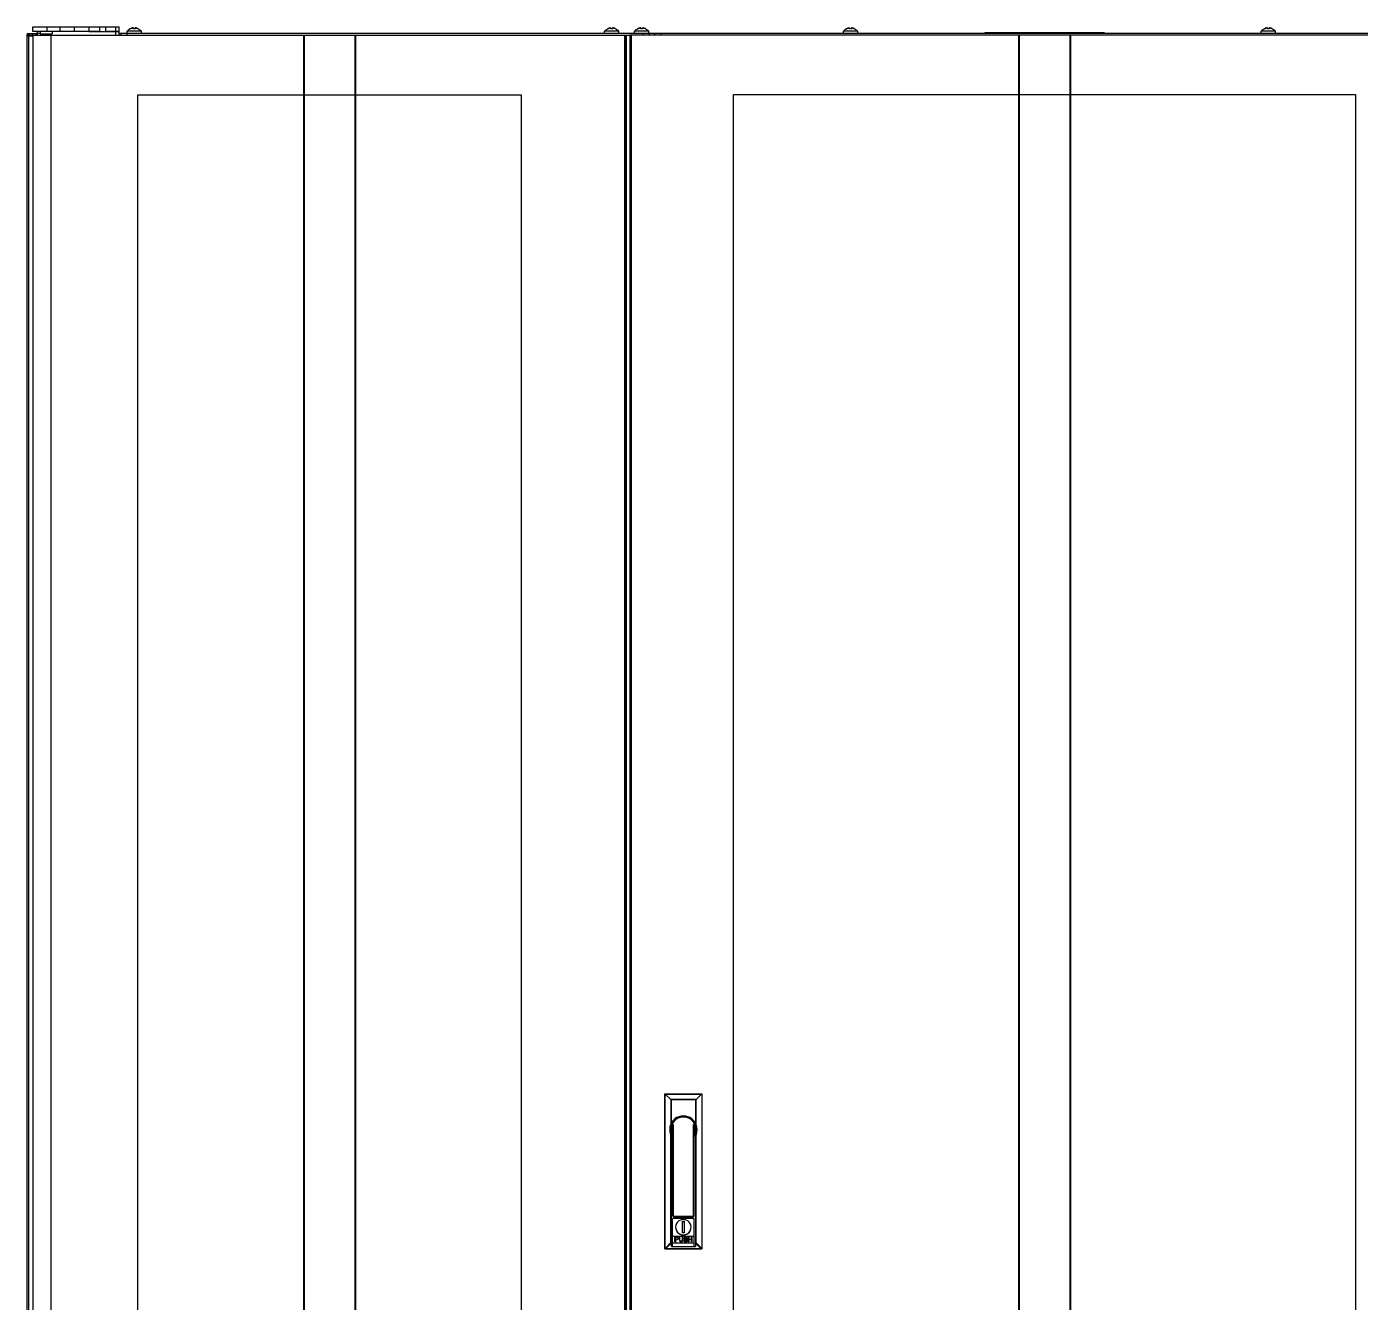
# Model space of a CAD drawing. Header units: millimetres. Extents: x 0 to 191, y -18 to 196.
# Drawn here: x 0 to 111.7, y 89.2 to 196 of the extents above; entities that cross this region are included whole.
import ezdxf

# ---------------------------------------------------------------- set-up
doc = ezdxf.new("R2010")
doc.units = ezdxf.units.MM
for name, color, linetype in [('2401-00460-M6-12PSTTHC_0', 7, 'Continuous'), ('4204-00441-MS731-1_0', 7, 'Continuous'), ('4212-06592_0', 7, 'Continuous'), ('4212-06607_0', 7, 'Continuous'), ('4212-06613_1_0', 7, 'Continuous'), ('4212-06613_2_0', 7, 'Continuous'), ('4212-06613_3_0', 7, 'Continuous'), ('4212-12609_0', 7, 'Continuous'), ('4212-12614_0', 7, 'Continuous'), ('4212-12651_0', 7, 'Continuous'), ('4212-12660_1_0', 7, 'Continuous'), ('4212-14559_1_0', 7, 'Continuous'), ('4403-04670_0', 7, 'Continuous')]:
    doc.layers.add(name, color=color, linetype=linetype)

msp = doc.modelspace()

# ---------------------------------------------------------------- linework, layer by layer
at = {"layer": '2401-00460-M6-12PSTTHC_0', "color": 7, "linetype": 'Continuous'}
for p, q in [((0.91, 195.45), (0.91, 195.6)), ((8.41, 195.45), (8.41, 195.61)), ((9.61, 195.61), (8.41, 195.61)), ((8.685, 195.822), (8.685, 195.826)), ((8.685, 195.822), (8.687, 195.823)), ((8.847, 195.888), (8.828, 195.882)), ((8.862, 195.892), (8.845, 195.887)), ((8.876, 195.895), (8.861, 195.891)), ((8.891, 195.898), (8.875, 195.895)), ((8.905, 195.9), (8.89, 195.897)), ((8.905, 195.9), (8.92, 195.902)), ((8.935, 195.904), (8.92, 195.902)), ((8.935, 195.822), (8.935, 195.904)), ((9.085, 195.904), (9.085, 195.822)), ((9.1, 195.902), (9.085, 195.904)), ((9.115, 195.9), (9.1, 195.902)), ((9.13, 195.897), (9.115, 195.9)), ((9.145, 195.895), (9.129, 195.898)), ((9.159, 195.891), (9.144, 195.895)), ((9.175, 195.887), (9.158, 195.892)), ((9.333, 195.823), (9.335, 195.822)), ((9.335, 195.826), (9.335, 195.822)), ((9.61, 195.45), (9.61, 195.61)), ((48.41, 195.45), (48.41, 195.61)), ((49.61, 195.61), (48.41, 195.61)), ((48.685, 195.822), (48.685, 195.826)), ((48.685, 195.822), (48.687, 195.823)), ((48.847, 195.888), (48.828, 195.882)), ((48.862, 195.892), (48.845, 195.887)), ((48.876, 195.895), (48.861, 195.891)), ((48.891, 195.898), (48.875, 195.895)), ((48.905, 195.9), (48.89, 195.897)), ((48.905, 195.9), (48.92, 195.902)), ((48.935, 195.904), (48.92, 195.902)), ((48.935, 195.822), (48.935, 195.904)), ((49.085, 195.904), (49.085, 195.822)), ((49.1, 195.902), (49.085, 195.904)), ((49.115, 195.9), (49.1, 195.902)), ((49.13, 195.897), (49.115, 195.9)), ((49.145, 195.895), (49.129, 195.898)), ((49.159, 195.891), (49.144, 195.895)), ((49.175, 195.887), (49.158, 195.892)), ((49.333, 195.823), (49.335, 195.822)), ((49.335, 195.826), (49.335, 195.822)), ((49.61, 195.45), (49.61, 195.61)), ((50.91, 195.45), (50.91, 195.61)), ((52.11, 195.61), (50.91, 195.61)), ((51.185, 195.822), (51.185, 195.826)), ((51.185, 195.822), (51.187, 195.823)), ((51.347, 195.888), (51.328, 195.882)), ((51.362, 195.892), (51.345, 195.887)), ((51.376, 195.895), (51.361, 195.891)), ((51.391, 195.898), (51.375, 195.895)), ((51.405, 195.9), (51.39, 195.897)), ((51.405, 195.9), (51.42, 195.902)), ((51.435, 195.904), (51.42, 195.902)), ((51.435, 195.822), (51.435, 195.904)), ((51.585, 195.904), (51.585, 195.822)), ((51.6, 195.902), (51.585, 195.904)), ((51.615, 195.9), (51.6, 195.902)), ((51.63, 195.897), (51.615, 195.9)), ((51.645, 195.895), (51.629, 195.898)), ((51.659, 195.891), (51.644, 195.895)), ((51.675, 195.887), (51.658, 195.892)), ((51.833, 195.823), (51.835, 195.822)), ((51.835, 195.826), (51.835, 195.822)), ((52.11, 195.45), (52.11, 195.61)), ((68.41, 195.45), (68.41, 195.61)), ((69.61, 195.61), (68.41, 195.61)), ((68.685, 195.822), (68.685, 195.826)), ((68.685, 195.822), (68.687, 195.823)), ((68.847, 195.888), (68.828, 195.882)), ((68.862, 195.892), (68.845, 195.887)), ((68.876, 195.895), (68.861, 195.891)), ((68.891, 195.898), (68.875, 195.895)), ((68.905, 195.9), (68.89, 195.897)), ((68.905, 195.9), (68.92, 195.902)), ((68.935, 195.904), (68.92, 195.902)), ((68.935, 195.822), (68.935, 195.904)), ((69.085, 195.904), (69.085, 195.822)), ((69.1, 195.902), (69.085, 195.904)), ((69.115, 195.9), (69.1, 195.902)), ((69.13, 195.897), (69.115, 195.9)), ((69.145, 195.895), (69.129, 195.898)), ((69.159, 195.891), (69.144, 195.895)), ((69.175, 195.887), (69.158, 195.892)), ((69.333, 195.823), (69.335, 195.822)), ((69.335, 195.826), (69.335, 195.822)), ((69.61, 195.45), (69.61, 195.61)), ((103.41, 195.45), (103.41, 195.61)), ((104.61, 195.61), (103.41, 195.61)), ((103.685, 195.822), (103.685, 195.826)), ((103.685, 195.822), (103.687, 195.823)), ((103.847, 195.888), (103.828, 195.882)), ((103.862, 195.892), (103.845, 195.887)), ((103.876, 195.895), (103.861, 195.891)), ((103.891, 195.898), (103.875, 195.895)), ((103.905, 195.9), (103.89, 195.897)), ((103.905, 195.9), (103.92, 195.902)), ((103.935, 195.904), (103.92, 195.902)), ((103.935, 195.822), (103.935, 195.904)), ((104.085, 195.904), (104.085, 195.822)), ((104.1, 195.902), (104.085, 195.904)), ((104.115, 195.9), (104.1, 195.902)), ((104.13, 195.897), (104.115, 195.9)), ((104.145, 195.895), (104.129, 195.898)), ((104.159, 195.891), (104.144, 195.895)), ((104.175, 195.887), (104.158, 195.892)), ((104.333, 195.823), (104.335, 195.822)), ((104.335, 195.826), (104.335, 195.822)), ((104.61, 195.45), (104.61, 195.61))]:
    msp.add_line(p, q, dxfattribs=at)
for points in [[(8.685, 195.826), (8.659, 195.812), (8.598, 195.772), (8.535, 195.725), (8.473, 195.671), (8.41, 195.61)], [(8.727, 195.843), (8.706, 195.833), (8.685, 195.822)], [(8.711, 195.835), (8.715, 195.837), (8.741, 195.85), (8.765, 195.86), (8.788, 195.869), (8.809, 195.876), (8.828, 195.882)], [(8.831, 195.883), (8.813, 195.878), (8.794, 195.871), (8.772, 195.863), (8.75, 195.854), (8.727, 195.843)], [(9.01, 195.826), (8.985, 195.826), (8.96, 195.824), (8.935, 195.822)], [(9.085, 195.822), (9.06, 195.824), (9.035, 195.826), (9.01, 195.826)], [(9.335, 195.822), (9.305, 195.837), (9.279, 195.85), (9.255, 195.86), (9.232, 195.869), (9.211, 195.876), (9.192, 195.882), (9.173, 195.888)], [(9.189, 195.883), (9.207, 195.878), (9.226, 195.871), (9.248, 195.863), (9.27, 195.854), (9.293, 195.843), (9.309, 195.835)], [(9.335, 195.826), (9.361, 195.812), (9.422, 195.772), (9.485, 195.725), (9.547, 195.671), (9.61, 195.61)], [(48.685, 195.826), (48.659, 195.812), (48.598, 195.772), (48.535, 195.725), (48.473, 195.671), (48.41, 195.61)], [(48.727, 195.843), (48.706, 195.833), (48.685, 195.822)], [(48.711, 195.835), (48.715, 195.837), (48.741, 195.85), (48.765, 195.86), (48.788, 195.869), (48.809, 195.876), (48.828, 195.882)], [(48.831, 195.883), (48.813, 195.878), (48.794, 195.871), (48.772, 195.863), (48.75, 195.854), (48.727, 195.843)], [(49.01, 195.826), (48.985, 195.826), (48.96, 195.824), (48.935, 195.822)], [(49.085, 195.822), (49.06, 195.824), (49.035, 195.826), (49.01, 195.826)], [(49.335, 195.822), (49.305, 195.837), (49.279, 195.85), (49.255, 195.86), (49.232, 195.869), (49.211, 195.876), (49.192, 195.882), (49.173, 195.888)], [(49.189, 195.883), (49.207, 195.878), (49.226, 195.871), (49.248, 195.863), (49.27, 195.854), (49.293, 195.843), (49.309, 195.835)], [(49.335, 195.826), (49.361, 195.812), (49.422, 195.772), (49.485, 195.725), (49.547, 195.671), (49.61, 195.61)], [(51.185, 195.826), (51.159, 195.812), (51.098, 195.772), (51.035, 195.725), (50.973, 195.671), (50.91, 195.61)], [(51.227, 195.843), (51.206, 195.833), (51.185, 195.822)], [(51.211, 195.835), (51.215, 195.837), (51.241, 195.85), (51.265, 195.86), (51.288, 195.869), (51.309, 195.876), (51.328, 195.882)], [(51.331, 195.883), (51.313, 195.878), (51.294, 195.871), (51.272, 195.863), (51.25, 195.854), (51.227, 195.843)], [(51.51, 195.826), (51.485, 195.826), (51.46, 195.824), (51.435, 195.822)], [(51.585, 195.822), (51.56, 195.824), (51.535, 195.826), (51.51, 195.826)], [(51.835, 195.822), (51.805, 195.837), (51.779, 195.85), (51.755, 195.86), (51.732, 195.869), (51.711, 195.876), (51.692, 195.882), (51.673, 195.888)], [(51.689, 195.883), (51.707, 195.878), (51.726, 195.871), (51.748, 195.863), (51.77, 195.854), (51.793, 195.843), (51.809, 195.835)], [(51.835, 195.826), (51.861, 195.812), (51.922, 195.772), (51.985, 195.725), (52.047, 195.671), (52.11, 195.61)], [(68.685, 195.826), (68.659, 195.812), (68.598, 195.772), (68.535, 195.725), (68.473, 195.671), (68.41, 195.61)], [(68.727, 195.843), (68.706, 195.833), (68.685, 195.822)], [(68.711, 195.835), (68.715, 195.837), (68.741, 195.85), (68.765, 195.86), (68.788, 195.869), (68.809, 195.876), (68.828, 195.882)], [(68.831, 195.883), (68.813, 195.878), (68.794, 195.871), (68.772, 195.863), (68.75, 195.854), (68.727, 195.843)], [(69.01, 195.826), (68.985, 195.826), (68.96, 195.824), (68.935, 195.822)], [(69.085, 195.822), (69.06, 195.824), (69.035, 195.826), (69.01, 195.826)], [(69.335, 195.822), (69.305, 195.837), (69.279, 195.85), (69.255, 195.86), (69.232, 195.869), (69.211, 195.876), (69.192, 195.882), (69.173, 195.888)], [(69.189, 195.883), (69.207, 195.878), (69.226, 195.871), (69.248, 195.863), (69.27, 195.854), (69.293, 195.843), (69.309, 195.835)], [(69.335, 195.826), (69.361, 195.812), (69.422, 195.772), (69.485, 195.725), (69.547, 195.671), (69.61, 195.61)], [(103.685, 195.826), (103.659, 195.812), (103.598, 195.772), (103.535, 195.725), (103.473, 195.671), (103.41, 195.61)], [(103.727, 195.843), (103.706, 195.833), (103.685, 195.822)], [(103.711, 195.835), (103.715, 195.837), (103.741, 195.85), (103.765, 195.86), (103.788, 195.869), (103.809, 195.876), (103.828, 195.882)], [(103.831, 195.883), (103.813, 195.878), (103.794, 195.871), (103.772, 195.863), (103.75, 195.854), (103.727, 195.843)], [(104.01, 195.826), (103.985, 195.826), (103.96, 195.824), (103.935, 195.822)], [(104.085, 195.822), (104.06, 195.824), (104.035, 195.826), (104.01, 195.826)], [(104.335, 195.822), (104.305, 195.837), (104.279, 195.85), (104.255, 195.86), (104.232, 195.869), (104.211, 195.876), (104.192, 195.882), (104.173, 195.888)], [(104.189, 195.883), (104.207, 195.878), (104.226, 195.871), (104.248, 195.863), (104.27, 195.854), (104.293, 195.843), (104.309, 195.835)], [(104.335, 195.826), (104.361, 195.812), (104.422, 195.772), (104.485, 195.725), (104.547, 195.671), (104.61, 195.61)]]:
    msp.add_lwpolyline(points, dxfattribs=at)
at = {"layer": '4204-00441-MS731-1_0', "color": 7, "linetype": 'Continuous'}
for p, q in [((53.46, 93.625), (53.46, 106.625)), ((53.978, 106.107), (53.46, 106.625)), ((53.46, 106.625), (56.56, 106.625)), ((53.479, 93.675), (53.479, 106.606)), ((53.479, 106.606), (56.541, 106.606)), ((53.946, 106.139), (53.946, 104.062)), ((56.074, 106.139), (53.946, 106.139)), ((56.042, 106.107), (56.56, 106.625)), ((56.074, 104.062), (56.074, 106.139)), ((56.541, 106.606), (56.541, 93.675)), ((56.56, 106.625), (56.56, 93.625)), ((53.978, 106.107), (53.978, 104.131)), ((56.042, 106.107), (53.978, 106.107)), ((56.042, 104.131), (56.042, 106.107)), ((54.06, 103.07), (54.06, 103.925)), ((54.11, 104.037), (54.11, 96.425)), ((54.16, 104.066), (54.16, 96.425)), ((55.86, 96.425), (55.86, 104.066)), ((55.91, 96.425), (55.91, 104.037)), ((55.96, 103.07), (55.96, 103.925)), ((53.96, 94.156), (53.96, 103.156)), ((54.01, 93.825), (54.01, 103.057)), ((56.01, 103.057), (56.01, 93.825)), ((56.06, 103.156), (56.06, 94.156)), ((54.16, 96.425), (54.11, 96.425)), ((54.11, 93.825), (54.11, 96.175)), ((55.91, 96.175), (54.11, 96.175)), ((54.21, 96.375), (54.21, 96.325)), ((54.21, 96.375), (55.81, 96.375)), ((54.21, 96.325), (55.81, 96.325)), ((55.81, 96.375), (55.81, 96.325)), ((55.86, 96.425), (55.91, 96.425)), ((55.91, 93.825), (55.91, 96.175)), ((54.935, 94.965), (54.935, 95.945)), ((54.935, 95.945), (55.085, 95.945)), ((54.935, 95.935), (55.085, 95.935)), ((55.085, 94.965), (54.935, 94.965)), ((55.085, 95.945), (55.085, 94.965)), ((55.641, 95.302), (55.66, 95.455)), ((53.479, 93.675), (53.96, 94.156)), ((53.51, 93.644), (53.984, 94.117)), ((55.91, 94.675), (54.11, 94.675)), ((54.11, 94.135), (55.91, 94.135)), ((54.306, 94.223), (54.306, 94.616)), ((54.306, 94.616), (54.502, 94.616)), ((54.355, 94.223), (54.306, 94.223)), ((54.355, 94.575), (54.355, 94.449)), ((54.51, 94.575), (54.355, 94.575)), ((54.355, 94.449), (54.51, 94.449)), ((54.355, 94.399), (54.355, 94.223)), ((54.502, 94.399), (54.355, 94.399)), ((54.502, 94.616), (54.543, 94.608)), ((54.543, 94.407), (54.502, 94.399)), ((54.535, 94.566), (54.51, 94.575)), ((54.51, 94.449), (54.535, 94.457)), ((54.551, 94.549), (54.535, 94.566)), ((54.535, 94.457), (54.551, 94.474)), ((54.543, 94.608), (54.576, 94.583)), ((54.576, 94.432), (54.543, 94.407)), ((54.559, 94.524), (54.551, 94.549)), ((54.551, 94.474), (54.559, 94.499)), ((54.559, 94.499), (54.559, 94.524)), ((54.576, 94.583), (54.6, 94.549)), ((54.6, 94.466), (54.576, 94.432)), ((54.6, 94.549), (54.608, 94.524)), ((54.608, 94.491), (54.6, 94.466)), ((54.608, 94.524), (54.608, 94.491)), ((54.674, 94.616), (54.674, 94.357)), ((54.723, 94.616), (54.674, 94.616)), ((54.674, 94.357), (54.682, 94.315)), ((54.682, 94.315), (54.699, 94.282)), ((54.699, 94.282), (54.731, 94.248)), ((54.723, 94.357), (54.723, 94.616)), ((54.731, 94.324), (54.723, 94.357)), ((54.748, 94.299), (54.731, 94.324)), ((54.731, 94.248), (54.764, 94.232)), ((54.772, 94.282), (54.748, 94.299)), ((54.764, 94.232), (54.805, 94.223)), ((54.805, 94.274), (54.772, 94.282)), ((54.838, 94.274), (54.805, 94.274)), ((54.805, 94.223), (54.838, 94.223)), ((54.87, 94.282), (54.838, 94.274)), ((54.838, 94.223), (54.879, 94.232)), ((54.895, 94.299), (54.87, 94.282)), ((54.879, 94.232), (54.911, 94.248)), ((54.911, 94.324), (54.895, 94.299)), ((54.92, 94.357), (54.911, 94.324)), ((54.911, 94.248), (54.944, 94.282)), ((54.92, 94.616), (54.92, 94.357)), ((54.969, 94.616), (54.92, 94.616)), ((54.944, 94.282), (54.961, 94.315)), ((54.961, 94.315), (54.969, 94.357)), ((54.969, 94.357), (54.969, 94.616)), ((55.034, 94.332), (55.042, 94.299)), ((55.083, 94.332), (55.034, 94.332)), ((55.042, 94.299), (55.067, 94.257)), ((55.067, 94.558), (55.059, 94.524)), ((55.059, 94.524), (55.059, 94.491)), ((55.059, 94.491), (55.067, 94.457)), ((55.1, 94.591), (55.067, 94.558)), ((55.067, 94.457), (55.1, 94.424)), ((55.067, 94.257), (55.108, 94.232)), ((55.092, 94.307), (55.083, 94.332)), ((55.116, 94.282), (55.092, 94.307)), ((55.132, 94.608), (55.1, 94.591)), ((55.1, 94.424), (55.132, 94.407)), ((55.108, 94.516), (55.116, 94.541)), ((55.108, 94.499), (55.108, 94.516)), ((55.116, 94.474), (55.108, 94.499)), ((55.108, 94.232), (55.149, 94.223)), ((55.116, 94.541), (55.141, 94.558)), ((55.141, 94.457), (55.116, 94.474)), ((55.149, 94.274), (55.116, 94.282)), ((55.165, 94.616), (55.132, 94.608)), ((55.132, 94.407), (55.165, 94.399)), ((55.141, 94.558), (55.165, 94.566)), ((55.165, 94.449), (55.141, 94.457)), ((55.214, 94.274), (55.149, 94.274)), ((55.149, 94.223), (55.214, 94.223)), ((55.206, 94.616), (55.165, 94.616)), ((55.165, 94.566), (55.214, 94.566)), ((55.214, 94.449), (55.165, 94.449)), ((55.165, 94.399), (55.214, 94.399)), ((55.247, 94.608), (55.206, 94.616)), ((55.214, 94.566), (55.239, 94.558)), ((55.255, 94.441), (55.214, 94.449)), ((55.214, 94.399), (55.247, 94.391)), ((55.247, 94.282), (55.214, 94.274)), ((55.214, 94.223), (55.255, 94.232)), ((55.239, 94.558), (55.255, 94.541)), ((55.28, 94.583), (55.247, 94.608)), ((55.247, 94.391), (55.272, 94.374)), ((55.272, 94.299), (55.247, 94.282)), ((55.255, 94.541), (55.263, 94.524)), ((55.288, 94.424), (55.255, 94.441)), ((55.255, 94.232), (55.288, 94.248)), ((55.263, 94.524), (55.313, 94.524)), ((55.272, 94.374), (55.288, 94.349)), ((55.288, 94.324), (55.272, 94.299)), ((55.304, 94.549), (55.28, 94.583)), ((55.321, 94.391), (55.288, 94.424)), ((55.288, 94.349), (55.288, 94.324)), ((55.288, 94.248), (55.321, 94.282)), ((55.313, 94.524), (55.304, 94.549)), ((55.337, 94.357), (55.321, 94.391)), ((55.321, 94.282), (55.337, 94.315)), ((55.337, 94.315), (55.337, 94.357)), ((55.403, 94.223), (55.403, 94.616)), ((55.403, 94.616), (55.452, 94.616)), ((55.452, 94.223), (55.403, 94.223)), ((55.452, 94.616), (55.452, 94.457)), ((55.452, 94.457), (55.681, 94.457)), ((55.452, 94.407), (55.452, 94.223)), ((55.681, 94.407), (55.452, 94.407)), ((55.681, 94.457), (55.681, 94.616)), ((55.681, 94.616), (55.73, 94.616)), ((55.681, 94.223), (55.681, 94.407)), ((55.73, 94.223), (55.681, 94.223)), ((55.73, 94.616), (55.73, 94.223)), ((56.51, 93.644), (56.036, 94.117)), ((56.541, 93.675), (56.06, 94.156)), ((53.464, 93.663), (53.46, 93.675)), ((53.46, 93.675), (53.479, 93.675)), ((53.46, 93.625), (56.56, 93.625)), ((53.475, 93.653), (53.464, 93.663)), ((53.471, 93.625), (53.483, 93.628)), ((53.479, 93.675), (53.487, 93.663)), ((53.487, 93.663), (53.498, 93.652)), ((53.498, 93.652), (53.51, 93.644)), ((56.51, 93.644), (53.51, 93.644)), ((54.01, 93.825), (56.01, 93.825)), ((56.51, 93.644), (56.522, 93.652)), ((56.51, 93.625), (56.51, 93.644)), ((56.522, 93.652), (56.533, 93.663)), ((56.533, 93.663), (56.541, 93.675)), ((56.56, 93.636), (56.557, 93.648))]:
    msp.add_line(p, q, dxfattribs=at)
for points in [[(55.66, 95.455), (55.641, 95.607), (55.586, 95.751), (55.497, 95.878), (55.379, 95.979), (55.24, 96.051), (55.088, 96.088), (54.932, 96.088), (54.78, 96.051), (54.641, 95.979), (54.523, 95.878), (54.434, 95.751), (54.379, 95.607), (54.36, 95.455)], [(54.36, 95.455), (54.379, 95.302), (54.434, 95.159), (54.523, 95.032), (54.641, 94.93), (54.78, 94.859), (54.932, 94.822), (55.088, 94.822), (55.24, 94.859), (55.379, 94.93), (55.497, 95.032), (55.586, 95.159), (55.641, 95.302)], [(54.36, 95.445), (54.376, 95.303), (54.424, 95.169), (54.502, 95.048), (54.605, 94.947), (54.728, 94.871), (54.865, 94.824), (55.01, 94.808), (55.155, 94.824), (55.292, 94.871), (55.415, 94.947), (55.518, 95.048), (55.596, 95.169), (55.644, 95.303), (55.66, 95.445)], [(53.984, 94.118), (53.976, 94.123), (53.97, 94.13), (53.964, 94.137), (53.961, 94.146), (53.96, 94.156)], [(54.01, 94.062), (54.008, 94.08), (54.003, 94.095), (53.994, 94.108), (53.984, 94.117)], [(56.036, 94.117), (56.026, 94.108), (56.017, 94.095), (56.012, 94.08), (56.01, 94.062)], [(56.036, 94.118), (56.048, 94.128), (56.057, 94.14), (56.06, 94.156)], [(53.51, 93.644), (53.491, 93.646), (53.475, 93.653)], [(53.483, 93.628), (53.496, 93.634), (53.51, 93.644)], [(56.532, 93.64), (56.522, 93.629), (56.51, 93.625)], [(56.541, 93.675), (56.539, 93.656), (56.532, 93.64)], [(56.557, 93.648), (56.551, 93.661), (56.541, 93.675)]]:
    msp.add_lwpolyline(points, dxfattribs=at)
for centre, radius, start, end in [((55.01, 103.625), 1.15, 330.40815, 209.59185), ((55.01, 103.625), 1.1, 329.72736, 210.27264), ((55.01, 103.625), 1.05, 334.79123, 205.20877), ((54.21, 103.925), 0.15, 109.47122, 180), ((55.81, 103.925), 0.15, 0, 70.52878), ((54.21, 96.425), 0.1, 180, 270), ((54.21, 96.425), 0.05, 180, 270), ((55.81, 96.425), 0.1, 270, 360), ((55.81, 96.425), 0.05, 270, 0)]:
    msp.add_arc(centre, radius, start, end, dxfattribs=at)
at = {"layer": '4212-06592_0', "color": 7, "linetype": 'Continuous'}
for p, q in [((0.26, 195.3), (0.26, 195.22)), ((0.48, 195.3), (0.48, 195.22))]:
    msp.add_line(p, q, dxfattribs=at)
at = {"layer": '4212-06607_0', "color": 7, "linetype": 'Continuous'}
for p, q in [((0, 195.3), (0, 10.42)), ((0, 195.3), (0.12, 195.3)), ((0, 195.22), (0.5, 195.22)), ((0.12, 195.42), (0.12, 195.3)), ((0.12, 195.42), (0.8, 195.42)), ((0.12, 195.3), (0.12, 195.22)), ((0.12, 195.3), (0.51, 195.3)), ((0.14, 195.22), (0.14, 10.42)), ((0.5, 195.3), (0.5, 195.42)), ((0.8, 195.3), (0.8, 195.42))]:
    msp.add_line(p, q, dxfattribs=at)
for centre, radius, start, end in [((0.12, 195.3), 0.12, 90, 180), ((0.5, 194.92), 0.3, 88.0776, 90)]:
    msp.add_arc(centre, radius, start, end, dxfattribs=at)
at = {"layer": '4212-06613_1_0', "color": 7, "linetype": 'Continuous'}
for p, q in [((0.51, 195.6), (0.51, 196)), ((0.51, 196), (7.76, 196)), ((6.11, 195.6), (0.51, 195.6)), ((1.71, 195.6), (1.71, 196)), ((2.81, 195.6), (2.81, 196)), ((4.01, 195.6), (4.01, 196)), ((5.21, 196), (5.21, 195.6)), ((6.11, 196), (6.11, 195.6)), ((6.61, 196), (6.61, 195.6)), ((7.76, 195.6), (6.61, 195.6)), ((7.46, 195.6), (7.46, 196)), ((7.76, 195.6), (7.76, 196))]:
    msp.add_line(p, q, dxfattribs=at)
at = {"layer": '4212-06613_2_0', "color": 7, "linetype": 'Continuous'}
for p, q in [((5.21, 195.6), (7.76, 195.6)), ((7.46, 195.3), (7.46, 195.6)), ((7.76, 195.3), (7.76, 195.6)), ((1.21, 195.3), (1.21, 195.4))]:
    msp.add_line(p, q, dxfattribs=at)
at = {"layer": '4212-06613_3_0', "color": 7, "linetype": 'Continuous'}
for p, q in [((1.13, 195.6), (1.13, 195.4)), ((2.13, 195.6), (2.13, 195.4)), ((1.13, 195.4), (2.13, 195.4)), ((1.33, 195.4), (1.33, 195.3)), ((1.93, 195.4), (1.93, 195.3))]:
    msp.add_line(p, q, dxfattribs=at)
at = {"layer": '4212-12609_0', "color": 7, "linetype": 'Continuous'}
for p, q in [((0.91, 195.3), (0.91, 195.45)), ((0.91, 195.45), (1.13, 195.45)), ((7.76, 195.45), (52.16, 195.45)), ((7.91, 195.3), (7.91, 195.45)), ((8.41, 195.3), (8.41, 195.45)), ((51.66, 195.3), (51.66, 195.45)), ((52.16, 195.3), (52.16, 195.45))]:
    msp.add_line(p, q, dxfattribs=at)
at = {"layer": '4212-12614_0', "color": 7, "linetype": 'Continuous'}
for p, q in [((0.15, 195.22), (0.15, 195.3)), ((0.26, 195.28), (0.15, 195.28)), ((0.8, 195.42), (0.91, 195.42))]:
    msp.add_line(p, q, dxfattribs=at)
at = {"layer": '4212-12651_0', "color": 7, "linetype": 'Continuous'}
for p, q in [((52.16, 195.45), (112.76, 195.45)), ((52.61, 195.3), (52.61, 195.45)), ((53.11, 195.3), (53.11, 195.45))]:
    msp.add_line(p, q, dxfattribs=at)
at = {"layer": '4212-12660_1_0', "color": 7, "linetype": 'Continuous'}
for p, q in [((50.51, 195.3), (50.51, 10.8)), ((120.01, 195.3), (50.51, 195.3)), ((50.63, 195.3), (50.63, 10.8)), ((83.085, 195.3), (83.085, 10.8)), ((83.144, 195.3), (83.144, 10.8)), ((87.376, 195.3), (87.376, 10.8)), ((87.435, 195.3), (87.435, 10.8)), ((59.205, 15.8), (59.205, 190.32)), ((59.205, 190.32), (111.315, 190.32)), ((111.315, 190.32), (111.315, 15.8))]:
    msp.add_line(p, q, dxfattribs=at)
at = {"layer": '4212-14559_1_0', "color": 7, "linetype": 'Continuous'}
for p, q in [((0.51, 195.3), (0.51, 10.8)), ((0.51, 195.3), (50.51, 195.3)), ((2.01, 195.3), (2.01, 10.8)), ((23.185, 195.3), (23.185, 10.8)), ((23.244, 195.3), (23.244, 10.8)), ((27.476, 195.3), (27.476, 10.8)), ((27.535, 195.3), (27.535, 10.8)), ((50.09, 195.3), (50.09, 10.8)), ((50.21, 195.3), (50.21, 10.8)), ((50.23, 10.8), (50.23, 195.3)), ((9.28, 190.27), (9.28, 15.8)), ((41.44, 190.27), (9.28, 190.27)), ((41.44, 15.8), (41.44, 190.27))]:
    msp.add_line(p, q, dxfattribs=at)
at = {"layer": '4403-04670_0', "color": 7, "linetype": 'Continuous'}
for p, q in [((80.26, 195.5), (80.26, 195.45)), ((80.26, 195.5), (90.26, 195.5)), ((80.46, 195.5), (80.46, 195.45)), ((90.06, 195.5), (90.06, 195.45)), ((90.26, 195.5), (90.26, 195.45))]:
    msp.add_line(p, q, dxfattribs=at)

doc.saveas('drawing.dxf')
